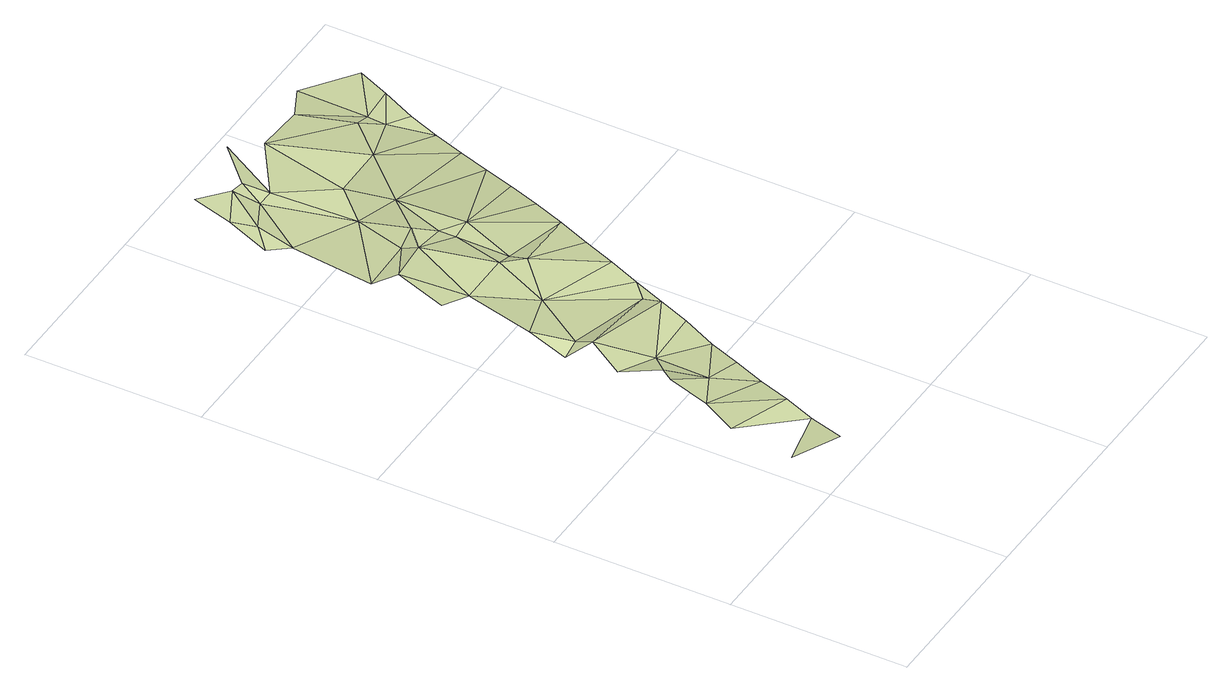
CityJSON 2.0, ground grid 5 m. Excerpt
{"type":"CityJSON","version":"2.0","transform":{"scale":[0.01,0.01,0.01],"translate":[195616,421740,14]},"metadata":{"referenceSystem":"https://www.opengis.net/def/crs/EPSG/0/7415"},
"CityObjects":{
"landuse1":{"type":"LandUse","attributes":{"3df_class":"Terrain","bgt_fysiekvoorkomen":"erf","bgt_status":"bestaand","identificatienamespace":"NL.IMGeo","onbegroeidterreindeeloptalud":"false","relatievehoogteligging":0,"aantal_punten":0},"geometry":[{"type":"MultiSurface","lod":"1","boundaries":[[[0,1,2]],[[3,4,5]],[[1,4,3]],[[6,7,5]],[[8,5,4]],[[7,6,9]],[[5,8,6]],[[10,11,9]],[[6,10,9]],[[10,12,11]],[[13,14,15]],[[12,14,13]],[[16,6,8]],[[17,10,6]],[[16,17,6]],[[14,18,15]],[[10,19,12]],[[18,20,15]],[[14,12,21]],[[17,22,10]],[[20,23,24]],[[22,19,10]],[[14,21,18]],[[12,19,21]],[[18,25,20]],[[26,23,20]],[[27,28,23]],[[25,26,20]],[[18,29,25]],[[27,23,26]],[[18,21,30]],[[31,32,33]],[[34,28,35]],[[31,34,32]],[[27,35,28]],[[21,19,30]],[[36,29,18]],[[30,36,18]],[[25,29,37]],[[26,25,38]],[[39,27,26]],[[33,40,41]],[[40,33,32]],[[37,38,25]],[[34,42,32]],[[43,39,26]],[[38,43,26]],[[35,27,39]],[[42,34,35]],[[32,42,40]],[[44,38,37]],[[45,29,36]],[[37,29,46]],[[44,43,38]],[[47,39,43]],[[35,39,47]],[[42,48,40]],[[46,44,37]],[[46,29,45]],[[44,47,43]],[[42,35,49]],[[49,48,42]],[[49,35,50]],[[50,35,47]],[[49,51,48]],[[46,52,44]],[[53,47,44]],[[52,54,44]],[[49,50,55]],[[47,56,50]],[[44,54,53]],[[56,55,50]],[[56,47,57]],[[57,47,53]],[[55,56,58]],[[55,58,59]],[[57,60,56]],[[56,61,58]],[[56,60,61]],[[59,58,62]],[[58,61,62]],[[60,63,61]],[[64,59,62]],[[62,61,65]],[[61,63,65]],[[66,64,62]],[[66,62,65]]]}]}
},
"vertices":[
[189,79,112],[218,177,110],[28,125,139],[78,325,117],[254,268,110],[128,425,121],[228,475,113],[128,525,157],[289,360,104],[178,575,133],[228,625,116],[128,675,122],[178,775,143],[128,825,108],[178,825,125],[128,925,150],[325,451,104],[361,542,101],[278,975,125],[432,725,114],[178,1125,150],[428,775,104],[397,634,112],[178,1325,138],[128,1175,134],[328,1125,151],[278,1325,154],[278,1375,131],[128,1375,124],[378,1075,149],[468,816,115],[128,1675,110],[178,1725,130],[128,1775,161],[178,1625,103],[328,1525,122],[504,907,116],[378,1125,136],[378,1275,137],[328,1375,161],[228,1825,169],[128,1875,192],[278,1775,114],[378,1325,137],[428,1275,150],[540,999,117],[575,1090,120],[428,1475,141],[278,1825,158],[328,1775,114],[428,1625,116],[378,1925,165],[611,1181,117],[682,1364,102],[647,1273,111],[478,1875,126],[578,1625,120],[718,1455,95],[678,1725,111],[628,1875,114],[754,1546,90],[728,1675,91],[728,1725,95],[790,1638,89],[728,1925,98],[825,1729,100],[861,1820,105]
]}
